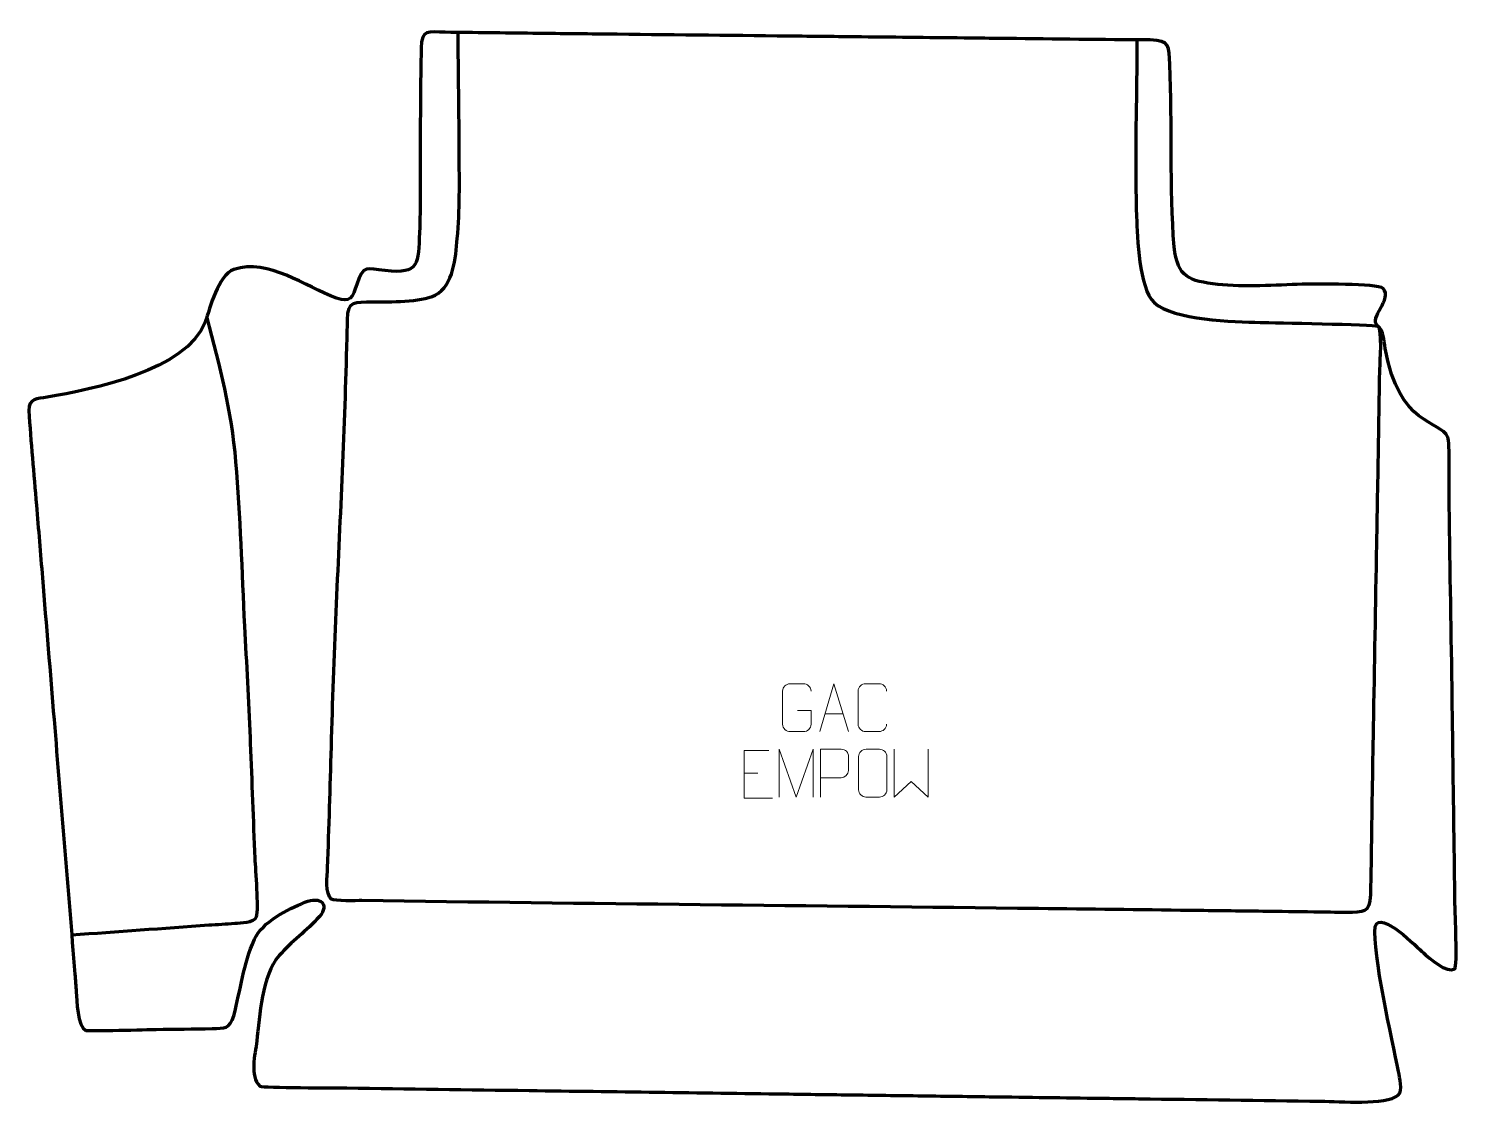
# Model space of a CAD drawing. Header units: millimetres. Extents: x 1347 to 2093, y 199 to 761.
import ezdxf

# ---------------------------------------------------------------- set-up
doc = ezdxf.new("R2010")
doc.units = ezdxf.units.MM
doc.header["$MEASUREMENT"] = 0
doc.layers.add('layer 1', color=7, linetype='Continuous')
doc.layers.add('layer 2', color=7, linetype='Continuous')

msp = doc.modelspace()

# ---------------------------------------------------------------- linework, layer by layer
at = {"layer": 'layer 1', "color": 142, "lineweight": 158}
for points, knots in [([(1925.807, 755.3367), (1925.7562, 749.9086), (1925.7055, 744.4806), (1925.6547, 739.0525), (1925.6547, 739.0525), (1925.4182, 713.7477), (1924.6861, 688.2607), (1925.6096, 662.9837), (1925.6096, 662.9837), (1926.0003, 652.289), (1926.8146, 625.752), (1934.7342, 618.1145), (1934.7342, 618.1145), (1945.1296, 608.8707), (1976.1046, 608.1085), (1990.1868, 607.7855), (1990.1868, 607.7855), (1996.8042, 607.646), (2049.2707, 606.6886), (2051.5366, 605.8557), (2051.5366, 605.8557), (2053.8342, 604.3595), (2052.5478, 586.813), (2052.4369, 583.4778), (2052.4369, 583.4778), (2052.1657, 572.0532), (2052.0566, 560.6239), (2051.8573, 549.1976), (2051.8573, 549.1976), (2051.5191, 530.1172), (2051.1809, 511.0367), (2050.8428, 491.9563), (2050.8428, 491.9563), (2050.2792, 460.1556), (2049.7156, 428.3548), (2049.1521, 396.5541), (2049.1521, 396.5541), (2049.0225, 389.2399), (2048.8929, 381.9257), (2048.7633, 374.6116), (2048.7633, 374.6116), (2048.3762, 352.6821), (2048.1684, 330.6796), (2047.7027, 308.7665), (2047.7027, 308.7665), (2047.5004, 299.2504), (2043.8863, 299.654), (2035.3255, 299.6216), (2035.3255, 299.6216), (2029.6274, 299.6), (2023.9225, 299.7638), (2018.2238, 299.8279), (2018.2238, 299.8279), (2009.3506, 299.916), (2000.4778, 300.0717), (1991.6047, 300.1821), (1991.6047, 300.1821), (1978.9026, 300.3373), (1966.2004, 300.4924), (1953.4983, 300.6477), (1953.4983, 300.6477), (1927.1412, 300.9696), (1900.7842, 301.2917), (1874.4272, 301.6137), (1874.4272, 301.6137), (1756.6708, 303.0434), (1638.9445, 304.1113), (1521.1856, 305.7845), (1521.1856, 305.7845), (1518.1923, 305.8271), (1507.1728, 305.3586), (1505.3103, 306.624), (1505.3103, 306.624), (1501.8159, 308.9983), (1503.1311, 318.8429), (1503.268, 322.8954), (1503.268, 322.8954), (1503.979, 343.9367), (1504.6178, 364.9865), (1505.2223, 386.0311), (1505.2223, 386.0311), (1505.8966, 409.5451), (1506.6402, 433.0504), (1507.6977, 456.551), (1507.6977, 456.551), (1509.7913, 502.6281), (1512.1322, 548.676), (1513.2968, 594.7906), (1513.2968, 594.7906), (1513.4165, 599.5721), (1513.5352, 604.3538), (1513.6533, 609.1355), (1513.6533, 609.1355), (1513.9148, 619.7353), (1517.1799, 618.341), (1526.9445, 618.4637), (1526.9445, 618.4637), (1535.8034, 618.575), (1551.56, 618.3416), (1559.3986, 622.0018), (1559.3986, 622.0018), (1569.3067, 627.4951), (1569.9684, 641.5636), (1570.9242, 651.5423), (1570.9242, 651.5423), (1572.3963, 666.42), (1572.0331, 681.2932), (1571.9607, 696.2152), (1571.9607, 696.2152), (1571.8969, 717.204), (1571.5699, 738.1868), (1571.3733, 759.1741)], [0, 0, 0, 0, 0.03448276, 0.03448276, 0.03448276, 0.03448276, 0.06896552, 0.06896552, 0.06896552, 0.06896552, 0.10344828, 0.10344828, 0.10344828, 0.10344828, 0.13793103, 0.13793103, 0.13793103, 0.13793103, 0.17241379, 0.17241379, 0.17241379, 0.17241379, 0.20689655, 0.20689655, 0.20689655, 0.20689655, 0.24137931, 0.24137931, 0.24137931, 0.24137931, 0.27586207, 0.27586207, 0.27586207, 0.27586207, 0.31034483, 0.31034483, 0.31034483, 0.31034483, 0.34482759, 0.34482759, 0.34482759, 0.34482759, 0.37931034, 0.37931034, 0.37931034, 0.37931034, 0.4137931, 0.4137931, 0.4137931, 0.4137931, 0.44827586, 0.44827586, 0.44827586, 0.44827586, 0.48275862, 0.48275862, 0.48275862, 0.48275862, 0.51724138, 0.51724138, 0.51724138, 0.51724138, 0.55172414, 0.55172414, 0.55172414, 0.55172414, 0.5862069, 0.5862069, 0.5862069, 0.5862069, 0.62068966, 0.62068966, 0.62068966, 0.62068966, 0.65517241, 0.65517241, 0.65517241, 0.65517241, 0.68965517, 0.68965517, 0.68965517, 0.68965517, 0.72413793, 0.72413793, 0.72413793, 0.72413793, 0.75862069, 0.75862069, 0.75862069, 0.75862069, 0.79310345, 0.79310345, 0.79310345, 0.79310345, 0.82758621, 0.82758621, 0.82758621, 0.82758621, 0.86206897, 0.86206897, 0.86206897, 0.86206897, 0.89655172, 0.89655172, 0.89655172, 0.89655172, 0.93103448, 0.93103448, 0.93103448, 0.93103448, 1, 1, 1, 1]), ([(1440.254, 610.4399), (1446.9288, 584.0047), (1452.8614, 562.4794), (1455.2315, 534.9732), (1455.2315, 534.9732), (1457.6924, 506.4127), (1458.373, 477.7131), (1459.8638, 449.091), (1459.8638, 449.091), (1460.8973, 429.6784), (1461.9988, 410.2687), (1462.7785, 390.8438), (1462.7785, 390.8438), (1462.7785, 390.8438), (1462.8168, 389.8879), (1462.8168, 389.8879), (1462.8168, 389.8879), (1462.8168, 389.8879), (1462.893, 387.9744), (1462.893, 387.9744), (1462.893, 387.9744), (1463.6738, 367.92), (1464.3989, 347.8646), (1465.2705, 327.8138), (1465.2705, 327.8138), (1465.5322, 321.8308), (1467.1832, 301.6139), (1465.9993, 297.2652), (1465.9993, 297.2652), (1464.8058, 293.9804), (1457.6674, 293.9983), (1454.7838, 293.7618), (1454.7838, 293.7618), (1450.2536, 293.3903), (1445.7217, 293.1895), (1441.1896, 292.8779), (1441.1896, 292.8779), (1417.3499, 291.1559), (1393.51, 289.434), (1369.6702, 287.7121)], [0, 0, 0, 0, 0.09090909, 0.09090909, 0.09090909, 0.09090909, 0.18181818, 0.18181818, 0.18181818, 0.18181818, 0.27272727, 0.27272727, 0.27272727, 0.27272727, 0.36363636, 0.36363636, 0.36363636, 0.36363636, 0.45454545, 0.45454545, 0.45454545, 0.45454545, 0.54545455, 0.54545455, 0.54545455, 0.54545455, 0.63636364, 0.63636364, 0.63636364, 0.63636364, 0.72727273, 0.72727273, 0.72727273, 0.72727273, 0.81818182, 0.81818182, 0.81818182, 0.81818182, 1, 1, 1, 1])]:
    msp.add_open_spline(points, degree=3, knots=knots, dxfattribs=at)
at = {"layer": 'layer 2', "color": 242, "lineweight": 158}
msp.add_open_spline([(1610.3956, 758.7517), (1616.75, 758.6829), (1623.1042, 758.6142), (1629.4585, 758.5453), (1629.4585, 758.5453), (1635.8128, 758.4765), (1642.167, 758.4077), (1648.5214, 758.3389), (1648.5214, 758.3389), (1680.2928, 757.9949), (1712.0641, 757.6509), (1743.8355, 757.3069), (1743.8355, 757.3069), (1756.5441, 757.1693), (1769.2527, 757.0317), (1781.9613, 756.8942), (1781.9613, 756.8942), (1801.0241, 756.6877), (1820.087, 756.4813), (1839.1499, 756.275), (1839.1499, 756.275), (1845.5041, 756.2061), (1851.8584, 756.1373), (1858.2126, 756.0685), (1858.2126, 756.0685), (1883.0198, 755.7925), (1907.8239, 755.3898), (1932.6332, 755.3432), (1932.6332, 755.3432), (1943.286, 755.1113), (1942.4655, 751.9624), (1942.9707, 742.4957), (1942.9707, 742.4957), (1944.348, 710.8361), (1942.7155, 678.7548), (1945.2137, 647.2373), (1945.2137, 647.2373), (1947.249, 631.0156), (1952.7556, 629.5498), (1968.1067, 627.6544), (1968.1067, 627.6544), (1981.6511, 626.0783), (1998.2384, 627.3356), (2012.132, 627.6876), (2012.132, 627.6876), (2018.6459, 627.8526), (2051.4868, 628.2086), (2054.2646, 625.4873), (2054.2646, 625.4873), (2059.6268, 620.2343), (2046.4619, 610.0884), (2051.5366, 605.8557), (2051.5366, 605.8557), (2054.9365, 603.02), (2054.5405, 599.132), (2055.4159, 594.0999), (2055.4159, 594.0999), (2062.4839, 553.4703), (2084.3753, 556.6663), (2088.0423, 547.9065), (2088.0423, 547.9065), (2089.3461, 544.7916), (2088.7085, 523.6226), (2088.7644, 518.2626), (2088.7644, 518.2626), (2089.1246, 484.6135), (2089.836, 450.8947), (2090.296, 417.23), (2090.296, 417.23), (2090.5522, 398.4787), (2090.8084, 379.7272), (2091.0646, 360.9759), (2091.0646, 360.9759), (2091.3251, 341.9067), (2091.5858, 322.8375), (2091.8463, 303.7683), (2091.8463, 303.7683), (2091.9444, 299.5018), (2093.1118, 271.6291), (2091.8019, 270.1406), (2091.8019, 270.1406), (2087.6784, 267.4339), (2078.2574, 275.9656), (2075.317, 278.5095), (2075.317, 278.5095), (2072.2658, 281.214), (2052.8767, 301.0377), (2050.2048, 292.2932), (2050.2048, 292.2932), (2048.6343, 278.1342), (2059.0077, 233.2555), (2062.3728, 216.4743), (2062.3728, 216.4743), (2062.9673, 213.5097), (2064.7206, 206.518), (2062.2178, 204.1486), (2062.2178, 204.1486), (2055.7465, 198.8059), (2031.6396, 200.8955), (2021.9403, 201.027), (2021.9403, 201.027), (1990.1892, 201.4576), (1958.438, 201.8868), (1926.6868, 202.3168), (1926.6868, 202.3168), (1921.6067, 202.3855), (1916.5265, 202.4544), (1911.4464, 202.5231), (1911.4464, 202.5231), (1911.4464, 202.5231), (1910.4939, 202.5361), (1910.4939, 202.5361), (1910.4939, 202.5361), (1891.4435, 202.794), (1872.3931, 203.052), (1853.3427, 203.3099), (1853.3427, 203.3099), (1840.9598, 203.4776), (1828.5771, 203.6453), (1816.1943, 203.813), (1816.1943, 203.813), (1803.494, 203.9849), (1790.7938, 204.1569), (1778.0935, 204.3289), (1778.0935, 204.3289), (1766.0281, 204.4922), (1753.9628, 204.6556), (1741.8976, 204.819), (1741.8976, 204.819), (1697.4466, 205.4209), (1652.9956, 206.0228), (1608.5445, 206.6247), (1608.5445, 206.6247), (1576.7938, 207.0546), (1545.0431, 207.4846), (1513.2924, 207.9145), (1513.2924, 207.9145), (1507.7427, 207.9729), (1469.6801, 208.0028), (1467.9481, 208.8882), (1467.9481, 208.8882), (1462.2653, 214.1994), (1465.4875, 225.4604), (1466.2831, 232.3136), (1466.2831, 232.3136), (1467.7662, 245.839), (1468.8912, 266.3886), (1477.8891, 277.0569), (1477.8891, 277.0569), (1484.3535, 284.3609), (1492.3509, 289.98), (1498.9547, 297.4215), (1498.9547, 297.4215), (1504.4723, 303.8831), (1499.6426, 308.2107), (1491.3735, 304.915), (1491.3735, 304.915), (1482.2974, 301.1458), (1469.3623, 294.8471), (1465.0364, 285.5664), (1465.0364, 285.5664), (1459.2706, 272.4258), (1457.8204, 259.2327), (1454.2689, 245.6912), (1454.2689, 245.6912), (1452.4219, 238.649), (1449.2701, 239.1521), (1442.9438, 238.9804), (1442.9438, 238.9804), (1433.313, 238.7189), (1423.4576, 238.7101), (1413.7843, 238.5235), (1413.7843, 238.5235), (1409.3637, 238.4336), (1378.381, 237.5367), (1377.1036, 238.0139), (1377.1036, 238.0139), (1372.5891, 239.7005), (1372.3044, 254.119), (1372.011, 258.0276), (1372.011, 258.0276), (1371.7773, 261.1407), (1371.5822, 264.2576), (1371.338, 267.3692), (1371.338, 267.3692), (1367.7045, 311.6893), (1364.071, 356.0095), (1360.4374, 400.3297), (1360.4374, 400.3297), (1358.4131, 425.0223), (1356.3886, 449.715), (1354.3643, 474.4076), (1354.3643, 474.4076), (1353.3261, 487.0705), (1352.288, 499.7335), (1351.2499, 512.3964), (1351.2499, 512.3964), (1349.9042, 528.8105), (1348.3919, 545.3572), (1347.2085, 561.7659), (1347.2085, 561.7659), (1347.137, 568.1613), (1351.6135, 567.8841), (1356.8197, 568.7173), (1356.8197, 568.7173), (1380.7745, 572.8196), (1429.4762, 582.6583), (1439.3029, 607.8964), (1439.3029, 607.8964), (1442.138, 615.9001), (1445.8242, 631.9733), (1454.278, 635.472), (1454.278, 635.472), (1472.4387, 641.3068), (1491.4926, 626.5524), (1507.8245, 620.507), (1507.8245, 620.507), (1515.2423, 618.0073), (1516.2024, 620.6615), (1518.4742, 627.6735), (1518.4742, 627.6735), (1522.2311, 638.0722), (1523.3851, 636.0329), (1533.3673, 634.8255), (1533.3673, 634.8255), (1551.4161, 632.8397), (1550.4627, 638.6564), (1551.2192, 654.7701), (1551.2192, 654.7701), (1551.8457, 668.1142), (1551.4888, 682.4098), (1551.5708, 695.8749), (1551.5708, 695.8749), (1551.6834, 714.2429), (1551.7024, 732.8036), (1552.1049, 751.1546), (1552.1049, 751.1546), (1552.3269, 761.2745), (1555.7639, 759.4144), (1564.6814, 759.3272), (1564.6814, 759.3272), (1579.9199, 759.1782), (1595.1572, 758.9231), (1610.3956, 758.7517)], degree=3, knots=[0, 0, 0, 0, 0.01612903, 0.01612903, 0.01612903, 0.01612903, 0.03225806, 0.03225806, 0.03225806, 0.03225806, 0.0483871, 0.0483871, 0.0483871, 0.0483871, 0.06451613, 0.06451613, 0.06451613, 0.06451613, 0.08064516, 0.08064516, 0.08064516, 0.08064516, 0.09677419, 0.09677419, 0.09677419, 0.09677419, 0.11290323, 0.11290323, 0.11290323, 0.11290323, 0.12903226, 0.12903226, 0.12903226, 0.12903226, 0.14516129, 0.14516129, 0.14516129, 0.14516129, 0.16129032, 0.16129032, 0.16129032, 0.16129032, 0.17741935, 0.17741935, 0.17741935, 0.17741935, 0.19354839, 0.19354839, 0.19354839, 0.19354839, 0.20967742, 0.20967742, 0.20967742, 0.20967742, 0.22580645, 0.22580645, 0.22580645, 0.22580645, 0.24193548, 0.24193548, 0.24193548, 0.24193548, 0.25806452, 0.25806452, 0.25806452, 0.25806452, 0.27419355, 0.27419355, 0.27419355, 0.27419355, 0.29032258, 0.29032258, 0.29032258, 0.29032258, 0.30645161, 0.30645161, 0.30645161, 0.30645161, 0.32258065, 0.32258065, 0.32258065, 0.32258065, 0.33870968, 0.33870968, 0.33870968, 0.33870968, 0.35483871, 0.35483871, 0.35483871, 0.35483871, 0.37096774, 0.37096774, 0.37096774, 0.37096774, 0.38709677, 0.38709677, 0.38709677, 0.38709677, 0.40322581, 0.40322581, 0.40322581, 0.40322581, 0.41935484, 0.41935484, 0.41935484, 0.41935484, 0.43548387, 0.43548387, 0.43548387, 0.43548387, 0.4516129, 0.4516129, 0.4516129, 0.4516129, 0.46774194, 0.46774194, 0.46774194, 0.46774194, 0.48387097, 0.48387097, 0.48387097, 0.48387097, 0.5, 0.5, 0.5, 0.5, 0.51612903, 0.51612903, 0.51612903, 0.51612903, 0.53225806, 0.53225806, 0.53225806, 0.53225806, 0.5483871, 0.5483871, 0.5483871, 0.5483871, 0.56451613, 0.56451613, 0.56451613, 0.56451613, 0.58064516, 0.58064516, 0.58064516, 0.58064516, 0.59677419, 0.59677419, 0.59677419, 0.59677419, 0.61290323, 0.61290323, 0.61290323, 0.61290323, 0.62903226, 0.62903226, 0.62903226, 0.62903226, 0.64516129, 0.64516129, 0.64516129, 0.64516129, 0.66129032, 0.66129032, 0.66129032, 0.66129032, 0.67741935, 0.67741935, 0.67741935, 0.67741935, 0.69354839, 0.69354839, 0.69354839, 0.69354839, 0.70967742, 0.70967742, 0.70967742, 0.70967742, 0.72580645, 0.72580645, 0.72580645, 0.72580645, 0.74193548, 0.74193548, 0.74193548, 0.74193548, 0.75806452, 0.75806452, 0.75806452, 0.75806452, 0.77419355, 0.77419355, 0.77419355, 0.77419355, 0.79032258, 0.79032258, 0.79032258, 0.79032258, 0.80645161, 0.80645161, 0.80645161, 0.80645161, 0.82258065, 0.82258065, 0.82258065, 0.82258065, 0.83870968, 0.83870968, 0.83870968, 0.83870968, 0.85483871, 0.85483871, 0.85483871, 0.85483871, 0.87096774, 0.87096774, 0.87096774, 0.87096774, 0.88709677, 0.88709677, 0.88709677, 0.88709677, 0.90322581, 0.90322581, 0.90322581, 0.90322581, 0.91935484, 0.91935484, 0.91935484, 0.91935484, 0.93548387, 0.93548387, 0.93548387, 0.93548387, 0.9516129, 0.9516129, 0.9516129, 0.9516129, 0.96774194, 0.96774194, 0.96774194, 0.96774194, 1, 1, 1, 1], dxfattribs=at)
at = {"layer": 'layer 2', "color": 250, "lineweight": 9}
for points, knots in [([(1748.4991, 405.0673), (1748.4991, 405.0673), (1755.6672, 405.0673), (1755.6672, 405.0673), (1755.6672, 405.0673), (1755.6672, 405.0673), (1755.6672, 397.8992), (1755.6672, 397.8992), (1755.6672, 397.8992), (1755.5275, 395.5758), (1753.8503, 394.0962), (1751.7025, 394.0854), (1751.7025, 394.0854), (1749.3707, 394.0858), (1747.0387, 394.0858), (1744.7072, 394.0854), (1744.7072, 394.0854), (1742.7823, 393.98), (1740.8101, 395.8645), (1740.8213, 397.8818), (1740.8213, 397.8818), (1740.8217, 403.6519), (1740.8217, 409.4216), (1740.8213, 415.1909), (1740.8213, 415.1909), (1740.8255, 417.329), (1742.5723, 419.0482), (1744.7246, 419.0348), (1744.7246, 419.0348), (1747.0503, 419.0348), (1749.3764, 419.0348), (1751.7025, 419.0348), (1751.7025, 419.0348), (1753.6492, 419.0702), (1755.6406, 417.5787), (1755.6672, 415.141)], [0, 0, 0, 0, 0.1, 0.1, 0.1, 0.1, 0.2, 0.2, 0.2, 0.2, 0.3, 0.3, 0.3, 0.3, 0.4, 0.4, 0.4, 0.4, 0.5, 0.5, 0.5, 0.5, 0.6, 0.6, 0.6, 0.6, 0.7, 0.7, 0.7, 0.7, 0.8, 0.8, 0.8, 0.8, 1, 1, 1, 1]), ([(1760.1964, 394.1034), (1760.1964, 394.1034), (1767.5674, 419.0569), (1767.5674, 419.0569), (1767.5674, 419.0569), (1767.5674, 419.0569), (1775.1373, 394.1034), (1775.1373, 394.1034)], [0, 0, 0, 0, 0.33333333, 0.33333333, 0.33333333, 0.33333333, 1, 1, 1, 1]), ([(1795.0898, 397.9211), (1794.95, 395.5977), (1793.2728, 394.1181), (1791.1251, 394.1073), (1791.1251, 394.1073), (1788.7932, 394.1077), (1786.4613, 394.1077), (1784.1298, 394.1073), (1784.1298, 394.1073), (1782.2048, 394.0019), (1780.2327, 395.8864), (1780.2439, 397.9037), (1780.2439, 397.9037), (1780.2443, 403.6738), (1780.2443, 409.4435), (1780.2439, 415.2128), (1780.2439, 415.2128), (1780.2481, 417.3509), (1781.9948, 419.0701), (1784.1472, 419.0566), (1784.1472, 419.0566), (1786.4729, 419.0566), (1788.799, 419.0566), (1791.1251, 419.0566), (1791.1251, 419.0566), (1793.0717, 419.0921), (1795.0631, 417.6006), (1795.0898, 415.163)], [0, 0, 0, 0, 0.125, 0.125, 0.125, 0.125, 0.25, 0.25, 0.25, 0.25, 0.375, 0.375, 0.375, 0.375, 0.5, 0.5, 0.5, 0.5, 0.625, 0.625, 0.625, 0.625, 0.75, 0.75, 0.75, 0.75, 1, 1, 1, 1]), ([(1733.5811, 384.2495), (1733.5811, 384.2495), (1720.7072, 384.2495), (1720.7072, 384.2495), (1720.7072, 384.2495), (1720.7072, 384.2495), (1720.7072, 359.2959), (1720.7072, 359.2959), (1720.7072, 359.2959), (1720.7072, 359.2959), (1735.573, 359.2959), (1735.573, 359.2959)], [0, 0, 0, 0, 0.25, 0.25, 0.25, 0.25, 0.5, 0.5, 0.5, 0.5, 1, 1, 1, 1]), ([(1739.0328, 359.8909), (1739.0328, 359.8909), (1739.0328, 384.8488), (1739.0328, 384.8488), (1739.0328, 384.8488), (1739.0328, 384.8488), (1747.9579, 359.8909), (1747.9579, 359.8909), (1747.9579, 359.8909), (1747.9579, 359.8909), (1756.7178, 384.8483), (1756.7178, 384.8483), (1756.7178, 384.8483), (1756.7178, 384.8483), (1756.7178, 359.8909), (1756.7178, 359.8909)], [0, 0, 0, 0, 0.2, 0.2, 0.2, 0.2, 0.4, 0.4, 0.4, 0.4, 0.6, 0.6, 0.6, 0.6, 1, 1, 1, 1]), ([(1760.5432, 359.893), (1760.5432, 359.893), (1760.5432, 384.8466), (1760.5432, 384.8466), (1760.5432, 384.8466), (1764.1382, 384.8466), (1767.7335, 384.8466), (1771.3289, 384.8466), (1771.3289, 384.8466), (1773.6541, 384.8087), (1775.2115, 383.3186), (1775.2073, 380.9525), (1775.2073, 380.9525), (1775.2069, 378.9168), (1775.2069, 375.8575), (1775.2073, 373.8215), (1775.2073, 373.8215), (1775.2008, 371.9461), (1773.3886, 370.0042), (1771.379, 369.9851), (1771.379, 369.9851), (1771.379, 369.9851), (1760.5432, 369.9851), (1760.5432, 369.9851)], [0, 0, 0, 0, 0.14285714, 0.14285714, 0.14285714, 0.14285714, 0.28571429, 0.28571429, 0.28571429, 0.28571429, 0.42857143, 0.42857143, 0.42857143, 0.42857143, 0.57142857, 0.57142857, 0.57142857, 0.57142857, 0.71428571, 0.71428571, 0.71428571, 0.71428571, 1, 1, 1, 1]), ([(1784.3557, 384.8463), (1786.6814, 384.8463), (1789.0075, 384.8463), (1791.3336, 384.8463), (1791.3336, 384.8463), (1793.2802, 384.8819), (1795.2716, 383.3903), (1795.2983, 380.9527), (1795.2983, 380.9527), (1795.2979, 375.2058), (1795.2979, 369.4585), (1795.2983, 363.7108), (1795.2983, 363.7108), (1795.1585, 361.3874), (1793.4813, 359.9078), (1791.3336, 359.897), (1791.3336, 359.897), (1789.0017, 359.8974), (1786.6698, 359.8974), (1784.3383, 359.897), (1784.3383, 359.897), (1782.4133, 359.7916), (1780.4412, 361.6761), (1780.4524, 363.6934), (1780.4524, 363.6934), (1780.4527, 369.4635), (1780.4527, 375.2332), (1780.4524, 381.0025), (1780.4524, 381.0025), (1780.4566, 383.1406), (1782.2033, 384.8598), (1784.3557, 384.8463)], [0, 0, 0, 0, 0.11111111, 0.11111111, 0.11111111, 0.11111111, 0.22222222, 0.22222222, 0.22222222, 0.22222222, 0.33333333, 0.33333333, 0.33333333, 0.33333333, 0.44444444, 0.44444444, 0.44444444, 0.44444444, 0.55555556, 0.55555556, 0.55555556, 0.55555556, 0.66666667, 0.66666667, 0.66666667, 0.66666667, 0.77777778, 0.77777778, 0.77777778, 0.77777778, 1, 1, 1, 1]), ([(1799.0328, 384.8488), (1799.0328, 384.8488), (1799.0328, 359.8908), (1799.0328, 359.8908), (1799.0328, 359.8908), (1799.0328, 359.8908), (1807.8755, 367.9555), (1807.8755, 367.9555), (1807.8755, 367.9555), (1807.8755, 367.9555), (1816.7179, 359.8914), (1816.7179, 359.8914), (1816.7179, 359.8914), (1816.7179, 359.8914), (1816.7179, 384.8488), (1816.7179, 384.8488)], [0, 0, 0, 0, 0.2, 0.2, 0.2, 0.2, 0.4, 0.4, 0.4, 0.4, 0.6, 0.6, 0.6, 0.6, 1, 1, 1, 1])]:
    msp.add_open_spline(points, degree=3, knots=knots, dxfattribs=at)
for points in [[(1762.919, 403.3528), (1762.919, 403.3528), (1772.4147, 403.3528), (1772.4147, 403.3528)], [(1720.7072, 372.3698), (1720.7072, 372.3698), (1727.8753, 372.3698), (1727.8753, 372.3698)]]:
    msp.add_open_spline(points, degree=3, dxfattribs=at)

doc.saveas('drawing.dxf')
